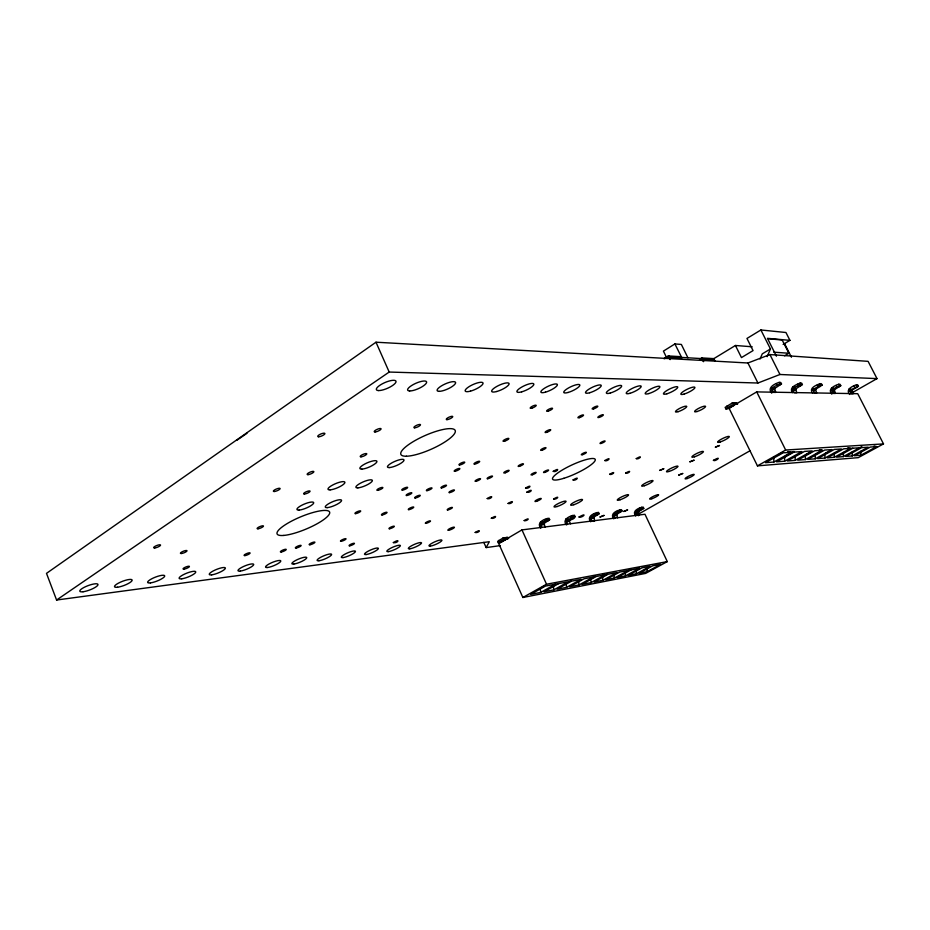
<?xml version="1.0" encoding="UTF-8"?>
<svg xmlns="http://www.w3.org/2000/svg" width="930" height="930" viewBox="0 0 930 930"><rect width="100%" height="100%" fill="white"/><g stroke="black" fill="none" stroke-linecap="round" stroke-linejoin="round"><path stroke-width="1.4" d="M795.15 460.385L812.204 450.899L804.508 451.41L787.303 460.989L795.15 460.385L795.173 455.874M805.345 459.583L822.213 450.236L814.738 450.736L797.719 460.176L805.345 459.583L805.392 455.142L810.39 452.364M815.25 458.816L831.932 449.597L824.666 450.074L807.845 459.397L815.25 458.816L815.308 454.433M824.875 458.06L841.383 448.969L834.315 449.434L817.679 458.618L824.875 458.06L824.957 453.735L827.409 452.387M859.494 447.772L843.696 448.818L827.235 457.874L834.233 457.327L834.338 453.061M852.822 448.214L836.535 457.153L843.336 456.618L843.463 452.41M852.206 455.933L868.19 447.191L861.692 447.621L845.579 456.444L852.206 455.933L852.345 451.771M860.831 455.258L876.653 446.632L870.329 447.051L854.379 455.758L860.831 455.258L860.994 451.155M541.946 527.473C537.575 522.544 546.363 520.428 549.688 519.684L549.037 518.254C544.469 518.696 536.005 522.555 540.737 528.17M545.096 527.066L544.05 523.462L549.688 519.684M566.382 521.288L570.799 518.022L575.1 516.627L574.449 515.232C570.02 515.697 561.755 519.428 566.382 524.892L567.567 524.206C563.557 519.173 574.019 521.288 575.1 516.627M591.864 521.114C587.679 516.441 596.049 514.499 599.176 513.732L598.548 512.384C594.247 512.849 586.167 516.452 590.701 521.788M593.526 521.428L594.689 520.754L593.805 517.173L599.176 513.732M614.928 518.184C610.836 513.627 618.996 511.756 622.042 510.989L621.426 509.663C617.241 510.151 609.336 513.639 613.777 518.835M617.613 517.836L616.637 514.499L622.042 510.989M636.841 515.383C632.842 510.954 640.828 509.14 643.781 508.373L643.176 507.083C639.108 507.582 631.365 510.965 635.725 516.022M638.282 515.697L639.41 515.057L638.55 511.651L643.781 508.373M781.514 383.95L774.597 388.519L775.806 392.414L773.202 392.367C768.459 387.45 776.852 385.741 779.933 383.904L781.514 383.95L780.747 382.428L779.166 382.37C774.69 383.765 766.704 387.671 771.772 393.204M802.416 384.567L795.627 388.996L796.812 392.774L794.36 392.739C789.721 387.95 797.94 386.31 800.916 384.52L802.416 384.567L801.66 383.079L800.172 383.032C796.557 384.52 788.477 387.438 792.5 392.611M822.143 385.148L815.61 389.275L816.645 393.123L814.32 393.088L813.157 389.403L820.725 385.101L822.143 385.148L821.399 383.706L819.993 383.66C816.482 385.101 808.565 387.926 812.495 392.972M840.778 385.694L834.384 389.705L835.384 393.46L833.187 393.413L832.059 389.833L836.872 386.88L840.778 385.694L840.069 384.299L838.732 384.253C834.64 385.531 827.096 389.054 831.85 394.18M858.437 386.217L852.147 390.112L853.124 393.762L851.043 393.727L849.939 390.24L858.437 386.217L857.727 384.846L856.46 384.811C852.496 386.066 845.079 389.472 849.729 394.471M767.169 356.667L770.447 348.959L760.891 329.976L746.964 338.45L753.044 350.598L741.466 357.597L735.432 345.483L712.148 359.666M760.043 359.026L762.275 353.865L770.447 348.959M500.398 545.596L486.146 547.596L489.32 541.713L56.579 600.024L46.5 573.357L375.987 342.205L747.941 362.991L769.935 354.574L868.085 361.351L877.013 378.615L851.845 392.913M236.662 440.413L246.962 433.31M505.897 539.063L503.351 537.819L497.643 541.365L498.294 542.806L500.305 542.527L505.862 539.563M498.294 542.806L503.572 539.423L504.769 539.9M735.153 404.271L732.143 403.062L725.133 407.375L725.888 408.921L727.586 408.909L733.968 405.492M725.888 408.921L732.398 404.794L733.805 405.248M56.579 600.024L389.193 372.047L757.927 383.021L779.956 374.488L877.013 378.615M687.909 357.794L681.365 344.437L674.901 343.949L663.427 351.11L666.531 357.504M663.881 358.678L668.31 355.946L681.295 356.702M664.625 358.724L669.042 355.981L669.67 357.283L681.923 357.992L674.901 343.949M699.523 359.317L701.813 357.922L713.787 358.62L715.031 361.154M702.313 359.236L713.74 359.817L713.124 358.585M783.141 344.437L789.942 340.368L785.955 332.51L760.891 329.976M784.583 355.83L788.884 353.261L782.177 340.008L768.308 338.752M521.963 529.902L498.724 543.562L522.869 597.49L645.641 573.392L667.298 561.604L644.967 514.255L521.963 529.902L546.526 584.226L667.298 561.604M756.718 391.902L729.027 408.177L757.438 465.86L858.25 457.653L883.5 443.901L857.716 393.692L756.718 391.902L785.664 450.027L883.5 443.901M637.829 514.488L749.871 450.841M522.869 597.49L546.526 584.226M757.438 465.86L785.664 450.027M543.852 586.388L540.191 588.446L540.737 592.398L530.67 594.363L545.422 586.086L568.37 581.75L553.838 589.852L544.05 591.759L558.674 583.587M778.457 454.793L783.118 452.189M540.737 592.398L555.396 584.203M793.964 452.108L776.573 461.826L784.653 461.199L801.893 451.585L783.107 452.829L765.506 462.698L773.841 462.047L791.279 452.294L787.78 451.445M555.745 584.586L553.327 585.935L553.838 589.852M793.848 451.48L784.653 456.63L784.653 461.199M568.509 582.168L570.915 580.832M798.963 453.759L801.486 452.352M566.591 587.365L580.994 579.367L571.555 581.157L557.058 589.225L566.591 587.365L566.114 583.505M580.936 579.808L578.553 581.134L578.995 584.958L569.718 586.76L584.087 578.786L593.282 577.042L578.995 584.958M595.386 576.216L590.678 578.832L591.085 582.599L582.052 584.365L596.293 576.472L605.244 574.787L602.675 574.194M816.552 453.747L819.028 452.375M591.085 582.599L605.244 574.787M607.15 573.996L602.477 576.577L602.861 580.308L594.061 582.017L608.185 574.229L616.892 572.578L602.861 580.308M636.852 567.777L639.317 568.346L619.764 572.043L605.756 579.75L614.335 578.076L629.784 569.73M834.233 457.327L850.566 448.365L847.904 447.714M631.04 569.904L617.16 577.53L625.518 575.903L639.317 568.346M843.336 456.618L861.831 446.586M636.422 573.775L650.105 566.3L642.037 567.823L628.273 575.368L636.422 573.775L636.12 570.171M647.059 571.706L660.625 564.312L652.755 565.8L639.108 573.252L647.059 571.706L646.78 568.137M734.537 403.19L737.664 403.957L734.909 403.957M506.339 537.482L508.745 538.052L505.455 538.493M502.839 541.318L499.55 541.772L498.899 540.33M505.699 538.761L507.885 538.47M503.572 539.423L508.094 538.772M503.049 537.924L507.594 537.389M504.618 537.924L507.896 537.494M504.92 538.075L508.199 537.633M505.199 538.261L508.489 537.831M540.9 523.846L544.05 523.462M566.544 520.684L569.532 520.312M590.864 517.685L593.689 517.336M613.94 514.836L616.637 514.499M635.888 512.128L638.445 511.814M540.818 524.043L543.969 523.648M566.463 520.87L569.451 520.498M590.771 517.871L593.607 517.522M613.858 515.011L616.555 514.685M635.806 512.302L638.364 511.988M540.76 524.253L543.911 523.857M566.405 521.079L569.393 520.707M590.724 518.068L593.561 517.719M613.812 515.208L616.497 514.871M635.748 512.488L638.306 512.174M540.737 524.474L543.887 524.078M590.701 518.277L593.538 517.929M613.788 515.418L616.474 515.081M635.725 512.686L638.294 512.372M540.749 524.694L543.899 524.299M566.393 521.509L569.381 521.137L570.555 523.834M590.713 518.487L593.549 518.138M613.8 515.615L616.485 515.278M635.736 512.895L638.306 512.57M540.795 524.915L543.945 524.52M566.44 521.718L569.427 521.346M590.759 518.696L593.584 518.336M613.835 515.825L616.532 515.487M635.783 513.093L638.34 512.767M565.8 519.266L567.788 519.033M541.155 523.532L544.306 523.137M566.8 520.37L569.776 519.998M591.108 517.382L593.933 517.034M614.184 514.534L616.869 514.209M636.12 511.837L638.678 511.523M541.016 523.671L544.166 523.288M566.661 520.509L569.648 520.149M590.969 517.522L593.805 517.173M614.044 514.674L616.741 514.337M635.992 511.965L638.55 511.651M548.363 520.742L545.224 521.125L544.573 519.684L547.712 519.312M573.775 517.661L570.799 518.022L570.148 516.627L572.136 516.394M597.862 514.743L595.037 515.092L594.41 513.732L597.234 513.395M620.729 511.977L618.043 512.302L617.427 510.977L620.112 510.651M540.388 522.172L542.492 521.916M566.045 519.045L568.032 518.801M641.863 508.059L639.317 508.361L639.921 509.652L642.479 509.338L641.619 507.269M730.375 407.584L727.609 407.584L726.853 406.05M734.328 403.434L737.083 403.446M734.63 403.678L737.385 403.678M732.515 402.992L736.025 403.016M732.143 403.062L736.397 403.108M733.991 403.248L736.746 403.248M771.819 388.914L774.434 388.973M793.011 389.379L795.464 389.438M812.994 389.833L815.319 389.879M831.897 390.251L834.094 390.298M849.788 390.647L851.868 390.693M771.795 389.159L774.399 389.205M792.976 389.612L795.441 389.67M812.971 390.054L815.296 390.112M831.873 390.472L834.071 390.519M849.764 390.856L851.845 390.902M771.807 389.391L774.411 389.449M792.988 389.856L795.452 389.902M812.983 390.286L815.308 390.333M831.885 390.693L834.082 390.74M849.776 391.077L851.857 391.123M771.854 389.635L774.469 389.682M793.046 390.077L795.499 390.135M813.029 390.507L815.354 390.553M831.932 390.914L834.129 390.96M849.822 391.286L851.903 391.332M772.284 388.101L774.899 388.159M793.464 388.589L795.929 388.647M813.448 389.054L815.773 389.112M832.338 389.496L834.536 389.554M850.218 389.914L852.298 389.961M772.121 388.263L774.737 388.322M793.302 388.752L795.766 388.81M813.285 389.217L815.61 389.275M832.176 389.658L834.384 389.705M850.067 390.065L852.147 390.112M771.993 388.461L774.597 388.519M793.174 388.949L795.627 388.996M813.157 389.403L815.482 389.449M832.059 389.833L834.257 389.879M849.939 390.24L852.019 390.286M771.888 388.682L774.492 388.74M793.069 389.159L795.534 389.217M813.064 389.612L815.389 389.658M831.955 390.03L834.152 390.089M849.846 390.437L851.927 390.484M792.581 387.194L795.045 387.252M831.49 388.17L833.699 388.228M848.881 389.135L850.962 389.182M779.724 385.311L777.12 385.241L776.352 383.706M800.637 385.88L798.196 385.822L797.44 384.334L799.893 384.404M820.388 386.427L818.075 386.369L817.342 384.915M839.058 386.938L836.872 386.88L836.151 385.473M856.728 387.426L854.658 387.368L853.949 385.997M681.492 357.422L701.999 358.62L703.475 361.596M773.748 352.168L788.884 353.261M735.432 345.483L752.184 346.785M789.942 340.368L767.436 338.322L776.434 356.178M874.095 446.016L876.653 446.632M819.423 449.562L822.213 450.236M856.46 384.811L857.169 386.183M838.732 384.253L839.453 385.659M819.993 383.66L820.725 385.101M784.618 343.74L791.442 357.225M800.172 383.032L800.916 384.52M769.935 354.574L779.956 374.488M779.166 382.37L779.933 383.904M747.941 362.991L757.927 383.021M701.813 357.922L703.58 361.526M668.31 355.946L670.1 359.619M619.787 509.861L620.403 511.186M596.827 512.581L597.455 513.941M572.636 515.452L573.275 516.848M547.119 518.475L547.77 519.917M483.809 542.364L486.146 547.596M375.987 342.205L389.193 372.047M613.974 574.391L614.335 578.076M625.192 572.252L625.518 575.903M773.807 457.409L773.841 462.047M393.355 542.585C397.68 543.736 401.004 537.784 393.355 542.585M487.227 498.538C490.808 500.015 495.272 493.609 487.227 498.538M475.195 532.448C478.613 533.541 482.6 528.031 475.195 532.448M491.331 518.231C494.679 519.452 498.933 513.674 491.331 518.231M508.106 503.444C511.384 504.792 515.929 498.747 508.106 503.444M525.566 488.041C528.775 489.552 533.622 483.193 525.566 488.041M526.892 492.133C530.065 493.586 534.855 487.367 526.892 492.133M524.183 520.579C527.136 521.683 531.553 516.278 524.183 520.579M553.245 471.336C556.268 472.986 561.499 466.395 553.245 471.336M553.617 498.945C556.419 500.235 561.278 494.469 553.617 498.945M573.066 479.915C575.798 481.403 581.006 475.242 573.066 479.915M604.837 460.536C607.348 462.187 613.01 455.735 604.837 460.536M579.041 516.999C582.192 518.382 588.504 511.663 579.041 516.999M609.638 474.288C612.01 475.753 617.485 469.766 609.638 474.288M625.646 473.056C627.855 474.498 633.411 468.604 625.646 473.056M636.271 458.595C638.468 460.187 644.292 453.968 636.271 458.595M600.059 516.987L603.954 515.418L600.059 516.987M623.739 511.465L627.552 509.931L623.739 511.465M659.637 470.417L663.729 468.801L659.637 470.417M678.795 475.044L682.701 473.486L678.795 475.044M689.955 461.803L693.966 460.222L689.955 461.803M715.414 447.132L719.436 445.54L715.414 447.132M713.426 460.327C715.31 462.164 723.331 454.851 713.426 460.327M546.666 432.345A3.104 0.709 -24.9 0 0 550.734 429.834A3.104 0.709 -24.9 0 0 546.328 431.148A3.104 0.709 -24.9 0 0 546.666 432.345M375.034 431.962A3.708 1 -23.3 0 0 380.87 429.323A3.708 1 -23.3 0 0 377.022 429.404A3.708 1 -23.3 0 0 375.034 431.962M349.692 545.805A2.953 0.628 -23.1 0 0 354.318 543.701A2.953 0.628 -23.1 0 0 351.203 544.085A2.953 0.628 -23.1 0 0 349.692 545.805M283.836 535.424A28.446 6.684 -22.6 0 0 328.476 515.383A28.446 6.684 -22.6 0 0 297.693 518.138A28.446 6.684 -22.6 0 0 283.836 535.424M563.882 478.287A23.541 4.743 -24.9 0 0 595.293 459.629A23.541 4.743 -24.9 0 0 562.418 469.941A23.541 4.743 -24.9 0 0 563.882 478.287M406.433 456.223A29.679 7.498 -23.8 0 0 453.317 435.205A29.679 7.498 -23.8 0 0 424.359 435.856A29.679 7.498 -23.8 0 0 406.433 456.223M697.116 411.513A6.126 1.232 -25.9 0 0 705.591 406.503A6.126 1.232 -25.9 0 0 697.454 409.014A6.126 1.232 -25.9 0 0 697.116 411.513M678.179 411.665A6.266 1.29 -25.8 0 0 686.782 406.526A6.266 1.29 -25.8 0 0 678.389 409.095A6.266 1.29 -25.8 0 0 678.179 411.665M687.224 478.531A5.069 0.849 -25.5 0 0 694.21 474.556A5.069 0.849 -25.5 0 0 687.433 476.823A5.069 0.849 -25.5 0 0 687.224 478.531M651.837 498.736A4.987 0.825 -25.2 0 0 658.638 494.865A4.987 0.825 -25.2 0 0 651.86 497.155A4.987 0.825 -25.2 0 0 651.837 498.736M449.527 492.609A2.988 0.651 -23.9 0 0 454.235 490.482A2.988 0.651 -23.9 0 0 451.341 490.715A2.988 0.651 -23.9 0 0 449.527 492.609M593.654 408.851A3.116 0.721 -25.3 0 0 597.816 406.282A3.116 0.721 -25.3 0 0 593.468 407.561A3.116 0.721 -25.3 0 0 593.654 408.851M377.58 490.343A3.267 0.779 -23.3 0 0 382.707 488.018A3.267 0.779 -23.3 0 0 379.335 488.262A3.267 0.779 -23.3 0 0 377.58 490.343M582.633 454.642A2.802 0.581 -25 0 0 586.365 452.399A2.802 0.581 -25 0 0 582.436 453.631A2.802 0.581 -25 0 0 582.633 454.642M601.315 443.377A2.825 0.593 -25.2 0 0 605.105 441.099A2.825 0.593 -25.2 0 0 601.175 442.32A2.825 0.593 -25.2 0 0 601.315 443.377M415.245 497.992A3.069 0.686 -23.6 0 0 420.081 495.806A3.069 0.686 -23.6 0 0 417.012 496.062A3.069 0.686 -23.6 0 0 415.245 497.992M447.714 509.942A2.86 0.605 -23.9 0 0 452.224 507.896A2.86 0.605 -23.9 0 0 449.446 508.164A2.86 0.605 -23.9 0 0 447.714 509.942M425.859 523.346A2.837 0.593 -23.7 0 0 430.334 521.323A2.837 0.593 -23.7 0 0 427.521 521.625A2.837 0.593 -23.7 0 0 425.859 523.346M402.458 490.122A3.174 0.732 -23.5 0 0 407.445 487.866A3.174 0.732 -23.5 0 0 404.236 488.099A3.174 0.732 -23.5 0 0 402.458 490.122M309.911 544.748A3.104 0.686 -22.7 0 0 314.77 542.55A3.104 0.686 -22.7 0 0 311.387 542.934A3.104 0.686 -22.7 0 0 309.911 544.748M355.597 513.627A3.174 0.732 -23.1 0 0 360.573 511.372A3.174 0.732 -23.1 0 0 357.248 511.686A3.174 0.732 -23.1 0 0 355.597 513.627M296.112 548.026A3.139 0.698 -22.6 0 0 301.018 545.805A3.139 0.698 -22.6 0 0 297.565 546.212A3.139 0.698 -22.6 0 0 296.112 548.026M406.747 495.516A3.116 0.709 -23.6 0 0 411.653 493.295A3.116 0.709 -23.6 0 0 408.502 493.551A3.116 0.709 -23.6 0 0 406.747 495.516M426.951 490.656A3.081 0.698 -23.8 0 0 431.811 488.459A3.081 0.698 -23.8 0 0 428.753 488.692A3.081 0.698 -23.8 0 0 426.951 490.656M360.991 456.828A3.569 0.93 -23.1 0 0 366.606 454.293A3.569 0.93 -23.1 0 0 362.863 454.445A3.569 0.93 -23.1 0 0 360.991 456.828M454.735 471.289A3.127 0.721 -24 0 0 459.664 469.057A3.127 0.721 -24 0 0 456.642 469.243A3.127 0.721 -24 0 0 454.735 471.289M308.016 474.649A3.639 0.953 -22.6 0 0 313.712 472.068A3.639 0.953 -22.6 0 0 309.737 472.289A3.639 0.953 -22.6 0 0 308.016 474.649M542.109 450.167A2.976 0.663 -24.8 0 0 546.003 447.772A2.976 0.663 -24.8 0 0 541.76 449.074A2.976 0.663 -24.8 0 0 542.109 450.167M274.304 491.505A3.639 0.942 -22.2 0 0 280 488.936A3.639 0.942 -22.2 0 0 275.919 489.215A3.639 0.942 -22.2 0 0 274.304 491.505M318.63 436.775A3.883 1.093 -22.7 0 0 324.733 434.019A3.883 1.093 -22.7 0 0 320.513 434.124A3.883 1.093 -22.7 0 0 318.63 436.775M154.799 547.921A3.685 0.918 -21.1 0 0 160.483 545.352A3.685 0.918 -21.1 0 0 156.019 545.817A3.685 0.918 -21.1 0 0 154.799 547.921M446.923 419.639A3.534 0.93 -24.1 0 0 452.515 417.117A3.534 0.93 -24.1 0 0 449.062 417.151A3.534 0.93 -24.1 0 0 446.923 419.639M531.879 408.119A3.336 0.825 -24.8 0 0 536.215 405.375A3.336 0.825 -24.8 0 0 531.46 406.747A3.336 0.825 -24.8 0 0 531.879 408.119M504.758 441.087A3.174 0.744 -24.5 0 0 508.85 438.518A3.174 0.744 -24.5 0 0 504.269 439.878A3.174 0.744 -24.5 0 0 504.758 441.087M389.565 528.74A2.93 0.628 -23.4 0 0 394.169 526.647A2.93 0.628 -23.4 0 0 391.17 526.973A2.93 0.628 -23.4 0 0 389.565 528.74M532.472 474.719A2.825 0.593 -24.6 0 0 536.157 472.487A2.825 0.593 -24.6 0 0 532.123 473.754A2.825 0.593 -24.6 0 0 532.472 474.719M441.506 487.913A3.046 0.686 -23.9 0 0 446.319 485.727A3.046 0.686 -23.9 0 0 443.331 485.96A3.046 0.686 -23.9 0 0 441.506 487.913M474.533 464.105A3.104 0.709 -24.2 0 0 479.438 461.885A3.104 0.709 -24.2 0 0 476.486 462.047A3.104 0.709 -24.2 0 0 474.533 464.105M258.005 528.786A3.418 0.825 -22.2 0 0 263.353 526.368A3.418 0.825 -22.2 0 0 259.47 526.752A3.418 0.825 -22.2 0 0 258.005 528.786M181.466 553.501A3.534 0.86 -21.4 0 0 186.942 551.025A3.534 0.86 -21.4 0 0 182.733 551.49A3.534 0.86 -21.4 0 0 181.466 553.501M414.606 427.8A3.592 0.953 -23.7 0 0 420.279 425.231A3.592 0.953 -23.7 0 0 416.675 425.301A3.592 0.953 -23.7 0 0 414.606 427.8M281.185 551.99A3.162 0.709 -22.5 0 0 286.115 549.758A3.162 0.709 -22.5 0 0 282.604 550.165A3.162 0.709 -22.5 0 0 281.185 551.99M244.927 555.594A3.267 0.756 -22.1 0 0 250.019 553.292A3.267 0.756 -22.1 0 0 246.276 553.734A3.267 0.756 -22.1 0 0 244.927 555.594M448.516 530.298A3.604 0.721 -23.9 0 0 454.189 527.717A3.604 0.721 -23.9 0 0 450.701 528.124A3.604 0.721 -23.9 0 0 448.516 530.298M579.425 417.64A3.092 0.709 -25.2 0 0 583.54 415.106A3.092 0.709 -25.2 0 0 579.192 416.396A3.092 0.709 -25.2 0 0 579.425 417.64M475.614 481.345A2.976 0.651 -24.2 0 0 480.31 479.217A2.976 0.651 -24.2 0 0 477.485 479.415A2.976 0.651 -24.2 0 0 475.614 481.345M304.435 494.039A3.511 0.884 -22.6 0 0 309.934 491.552A3.511 0.884 -22.6 0 0 306.086 491.831A3.511 0.884 -22.6 0 0 304.435 494.039M505.339 472.754A2.941 0.639 -24.4 0 0 509.129 470.429A2.941 0.639 -24.4 0 0 504.885 471.743A2.941 0.639 -24.4 0 0 505.339 472.754M536.703 501.247A3.476 0.674 -24.6 0 0 541.248 498.55A3.476 0.674 -24.6 0 0 536.284 500.166A3.476 0.674 -24.6 0 0 536.703 501.247M487.622 478.729A2.953 0.639 -24.3 0 0 492.284 476.613A2.953 0.639 -24.3 0 0 489.517 476.811A2.953 0.639 -24.3 0 0 487.622 478.729M599.315 417.372A3.034 0.674 -25.3 0 0 603.372 414.885A3.034 0.674 -25.3 0 0 599.153 416.152A3.034 0.674 -25.3 0 0 599.315 417.372M544.945 472.335A2.802 0.581 -24.7 0 0 548.619 470.115A2.802 0.581 -24.7 0 0 544.631 471.371A2.802 0.581 -24.7 0 0 544.945 472.335M408.851 509.64A2.999 0.663 -23.6 0 0 413.571 507.501A2.999 0.663 -23.6 0 0 410.549 507.78A2.999 0.663 -23.6 0 0 408.851 509.64M519.649 466.232A2.941 0.639 -24.5 0 0 523.462 463.896A2.941 0.639 -24.5 0 0 519.242 465.209A2.941 0.639 -24.5 0 0 519.649 466.232M382.079 514.953A3.057 0.686 -23.3 0 0 386.892 512.767A3.057 0.686 -23.3 0 0 383.741 513.069A3.057 0.686 -23.3 0 0 382.079 514.953M184.094 569.102A3.406 0.791 -21.5 0 0 189.36 566.707A3.406 0.791 -21.5 0 0 185.314 567.207A3.406 0.791 -21.5 0 0 184.094 569.102M548.282 411.072A3.255 0.779 -25 0 0 552.548 408.398A3.255 0.779 -25 0 0 547.933 409.735A3.255 0.779 -25 0 0 548.282 411.072M459.536 464.965A3.15 0.732 -24.1 0 0 464.512 462.71A3.15 0.732 -24.1 0 0 461.478 462.873A3.15 0.732 -24.1 0 0 459.536 464.965M341.159 541.283A3.011 0.651 -23 0 0 345.89 539.144A3.011 0.651 -23 0 0 342.682 539.516A3.011 0.651 -23 0 0 341.159 541.283M430.334 546.108A7.068 1.372 -23.8 0 0 441.459 541.062A7.068 1.372 -23.8 0 0 434.519 541.946A7.068 1.372 -23.8 0 0 430.334 546.108M409.77 548.816A7.208 1.43 -23.6 0 0 421.116 543.666A7.208 1.43 -23.6 0 0 413.908 544.585A7.208 1.43 -23.6 0 0 409.77 548.816M388.403 551.618A7.359 1.476 -23.4 0 0 399.97 546.375A7.359 1.476 -23.4 0 0 392.483 547.328A7.359 1.476 -23.4 0 0 388.403 551.618M366.176 554.547A7.521 1.535 -23.3 0 0 377.987 549.188A7.521 1.535 -23.3 0 0 370.187 550.176A7.521 1.535 -23.3 0 0 366.176 554.547M343.054 557.582A7.684 1.604 -23.1 0 0 355.109 552.118A7.684 1.604 -23.1 0 0 346.983 553.152A7.684 1.604 -23.1 0 0 343.054 557.582M318.967 560.744A7.859 1.662 -22.9 0 0 331.278 555.175A7.859 1.662 -22.9 0 0 322.815 556.245A7.859 1.662 -22.9 0 0 318.967 560.744M293.857 564.045A8.045 1.732 -22.6 0 0 306.435 558.36A8.045 1.732 -22.6 0 0 297.612 559.476A8.045 1.732 -22.6 0 0 293.857 564.045M267.654 567.498A8.242 1.802 -22.4 0 0 280.511 561.674A8.242 1.802 -22.4 0 0 271.304 562.848A8.242 1.802 -22.4 0 0 267.654 567.498M240.3 571.09A8.451 1.872 -22.1 0 0 253.448 565.138A8.451 1.872 -22.1 0 0 243.823 566.358A8.451 1.872 -22.1 0 0 240.3 571.09M211.703 574.845A8.672 1.953 -21.9 0 0 225.153 568.765A8.672 1.953 -21.9 0 0 215.086 570.044A8.672 1.953 -21.9 0 0 211.703 574.845M181.78 578.786A8.905 2.034 -21.6 0 0 195.544 572.555A8.905 2.034 -21.6 0 0 185.012 573.891A8.905 2.034 -21.6 0 0 181.78 578.786M150.428 582.901A9.161 2.127 -21.3 0 0 164.54 576.53A9.161 2.127 -21.3 0 0 153.485 577.937A9.161 2.127 -21.3 0 0 150.428 582.901M117.564 587.225A9.428 2.22 -20.9 0 0 132.025 580.692A9.428 2.22 -20.9 0 0 120.423 582.168A9.428 2.22 -20.9 0 0 117.564 587.225M83.049 591.759A9.719 2.325 -20.6 0 0 97.883 585.063A9.719 2.325 -20.6 0 0 85.7 586.609A9.719 2.325 -20.6 0 0 83.049 591.759M684.201 394.041A7.8 1.662 -26 0 0 694.942 387.577A7.8 1.662 -26 0 0 684.538 390.693A7.8 1.662 -26 0 0 684.201 394.041M666.903 393.797A7.963 1.744 -25.9 0 0 677.796 387.206A7.963 1.744 -25.9 0 0 667.101 390.379A7.963 1.744 -25.9 0 0 666.903 393.797M648.849 393.553A8.126 1.814 -25.8 0 0 659.916 386.81A8.126 1.814 -25.8 0 0 648.896 390.054A8.126 1.814 -25.8 0 0 648.849 393.553M630.005 393.297A8.3 1.907 -25.7 0 0 641.235 386.403A8.3 1.907 -25.7 0 0 629.889 389.717A8.3 1.907 -25.7 0 0 630.005 393.297M610.301 393.03A8.486 1.988 -25.5 0 0 621.705 385.985A8.486 1.988 -25.5 0 0 610.01 389.368A8.486 1.988 -25.5 0 0 610.301 393.03M589.69 392.751A8.672 2.081 -25.4 0 0 601.268 385.531A8.672 2.081 -25.4 0 0 589.202 388.996A8.672 2.081 -25.4 0 0 589.69 392.751M568.114 392.46A8.87 2.186 -25.2 0 0 579.867 385.067A8.87 2.186 -25.2 0 0 567.416 388.612A8.87 2.186 -25.2 0 0 568.114 392.46M545.48 392.158A9.091 2.29 -25.1 0 0 557.419 384.578A9.091 2.29 -25.1 0 0 544.55 388.205A9.091 2.29 -25.1 0 0 545.48 392.158M521.73 391.832A9.312 2.406 -24.9 0 0 533.855 384.067A9.312 2.406 -24.9 0 0 520.544 387.787A9.312 2.406 -24.9 0 0 521.73 391.832M496.771 391.495A9.544 2.534 -24.6 0 0 509.082 383.532A9.544 2.534 -24.6 0 0 495.306 387.333A9.544 2.534 -24.6 0 0 496.771 391.495M470.499 391.135A9.8 2.674 -24.4 0 0 483.019 382.962A9.8 2.674 -24.4 0 0 468.732 386.868A9.8 2.674 -24.4 0 0 470.499 391.135M439.03 391.344A10.067 2.813 -24.1 0 0 454.933 384.183A10.067 2.813 -24.1 0 0 445.133 383.962A10.067 2.813 -24.1 0 0 439.03 391.344M409.653 390.96A10.358 2.976 -23.8 0 0 426.01 383.602A10.358 2.976 -23.8 0 0 415.664 383.369A10.358 2.976 -23.8 0 0 409.653 390.96M378.615 390.565A10.66 3.139 -23.5 0 0 395.436 382.986A10.66 3.139 -23.5 0 0 384.497 382.742A10.66 3.139 -23.5 0 0 378.615 390.565M299.146 510.07A9.068 2.22 -22.6 0 0 313.352 503.653A9.068 2.22 -22.6 0 0 303.436 504.455A9.068 2.22 -22.6 0 0 299.146 510.07M327.314 507.617A8.835 2.116 -22.9 0 0 341.182 501.351A8.835 2.116 -22.9 0 0 331.731 502.119A8.835 2.116 -22.9 0 0 327.314 507.617M330.103 489.866A9.161 2.279 -22.9 0 0 344.495 483.368A9.161 2.279 -22.9 0 0 334.707 484.019A9.161 2.279 -22.9 0 0 330.103 489.866M357.899 487.866A8.928 2.174 -23.1 0 0 371.942 481.519A8.928 2.174 -23.1 0 0 362.619 482.135A8.928 2.174 -23.1 0 0 357.899 487.866M361.886 469.115A9.265 2.348 -23.2 0 0 376.464 462.536A9.265 2.348 -23.2 0 0 366.827 463.012A9.265 2.348 -23.2 0 0 361.886 469.115M389.298 467.581A9.021 2.244 -23.5 0 0 403.515 461.164A9.021 2.244 -23.5 0 0 394.332 461.617A9.021 2.244 -23.5 0 0 389.298 467.581M644.502 485.693A6.301 1.093 -25.2 0 0 653.069 480.764A6.301 1.093 -25.2 0 0 644.49 483.612A6.301 1.093 -25.2 0 0 644.502 485.693M620.159 499.759A6.231 1.081 -25.1 0 0 628.564 494.9A6.231 1.081 -25.1 0 0 619.985 497.771A6.231 1.081 -25.1 0 0 620.159 499.759M573.822 504.723A6.556 1.197 -24.8 0 0 582.517 499.631A6.556 1.197 -24.8 0 0 573.322 502.677A6.556 1.197 -24.8 0 0 573.822 504.723M557.268 506.49A6.673 1.244 -24.7 0 0 566.079 501.317A6.673 1.244 -24.7 0 0 556.652 504.42A6.673 1.244 -24.7 0 0 557.268 506.49M694.547 456.793A6.429 1.139 -25.6 0 0 703.44 451.666A6.429 1.139 -25.6 0 0 694.884 454.468A6.429 1.139 -25.6 0 0 694.547 456.793M669.298 471.382A6.359 1.116 -25.4 0 0 678.017 466.349A6.359 1.116 -25.4 0 0 669.449 469.173A6.359 1.116 -25.4 0 0 669.298 471.382M720.285 441.936A6.498 1.151 -25.8 0 0 729.341 436.705A6.498 1.151 -25.8 0 0 720.797 439.483A6.498 1.151 -25.8 0 0 720.285 441.936"/></g></svg>
